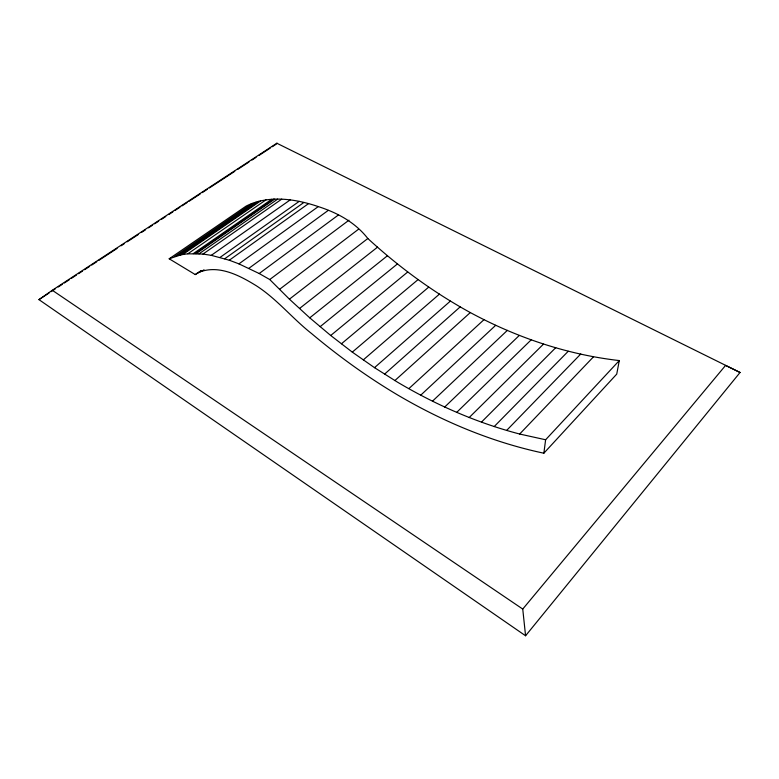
<?xml version="1.0" encoding="UTF-8"?>
<svg xmlns="http://www.w3.org/2000/svg" width="779" height="779" viewBox="0 0 779 779"><rect width="100%" height="100%" fill="white"/><g stroke="black" fill="none" stroke-linecap="round" stroke-linejoin="round"><path stroke-width="1.17" d="M199.229 272.202C218.87 264.461 239.757 275.542 256.281 285.737C276.925 299 292.417 318.504 311.619 333.597C338.729 356.373 367.542 377.104 398.001 395.187A618.594 440.193 65.6 0 0 543.859 453.203L545.621 439.765L619.286 360.57C567.959 354.718 518.23 338.076 472.707 313.849L470.302 312.564C433.221 292.252 398.926 267.09 367.824 238.501C355.195 222.346 337.434 212.764 318.28 206.591C295.319 198.83 268.677 194.779 246.154 206.084L169.189 258.794L195.266 274.578L201.196 270.81M619.286 360.57L616.734 374.105L543.859 453.203M525.572 635.771L740.05 372.489L276.827 143.229L52.29 290.265L38.95 299.633L525.572 635.771L522.748 609.061L725.57 365.419L740.05 372.489M169.189 258.794L181.049 254.782L187.817 253.808L202.959 254.071L211.284 255.337L229.299 260.225L238.929 263.867L259.193 273.526L269.738 279.534L289.418 299.165L309.75 317.832L330.715 335.496L352.303 352.127L374.504 367.659L397.3 382.041C435.549 404.72 476.612 422.773 519.671 434.03L593.52 356.792M506.788 430.271L580.754 354.007M494.168 426.6L568.232 351.28M481.539 422.043L555.748 347.668M469.143 417.583L543.469 344.123M456.786 412.286L531.278 339.751M444.643 407.086L519.281 335.447M432.569 401.097L507.392 330.345M420.689 395.216L495.678 325.32M408.917 388.585L484.119 319.546M394.856 380.58L470.302 312.564M384.622 374.086L460.282 306.79M374.504 367.659L450.369 301.093M363.345 359.849L439.483 294.072M352.303 352.127L428.703 287.12M341.455 343.773L418.157 279.525M330.715 335.496L407.709 271.998M320.188 326.635L397.524 263.857M309.75 317.832L387.406 255.775M299.555 308.465L377.591 247.109M289.418 299.165L367.824 238.501M279.564 289.33L358.379 229.338M269.738 279.534L348.963 220.204M259.193 273.526L338.514 214.907M248.91 268.297L328.271 210.369M238.929 263.867L318.28 206.591M229.299 260.225L308.581 203.582M199.794 271.998L201.761 270.595M224.664 258.803L303.888 202.462M202.053 271.17L204.04 269.768M195.266 274.578L198.217 272.494M197.243 273.4L201.186 270.595M220.077 257.382L299.233 201.342M211.284 255.337L290.265 199.862M202.959 254.071L281.716 199.142M195.13 253.564L273.604 199.142M196.104 253.623L274.617 199.142M199.025 253.818L277.645 199.142M193.289 253.623L271.686 199.327M182.734 254.538L260.624 200.933M187.817 253.808L265.98 199.872M174.837 256.457L252.23 203.368M177.933 255.619L255.522 202.326M180.27 254.996L258.015 201.547M181.049 254.782L258.852 201.284M38.95 299.633L49.096 292.982M51.122 291.658L55.182 288.99M58.23 287.003L62.281 284.345M64.316 283.011L69.389 279.69M71.415 278.356L76.488 275.036M78.513 273.702L82.574 271.043M84.599 269.719L89.673 266.389M91.708 265.064L96.781 261.734M98.806 260.41L117.064 248.443M121.125 245.784L124.173 243.788M127.211 241.792L138.37 234.489M141.418 232.493L145.478 229.834M148.516 227.838L152.577 225.18M154.602 223.846L158.663 221.187M161.711 219.191L165.761 216.533M168.809 214.546L172.87 211.878M174.895 210.554L179.968 207.233M181.994 205.899L187.067 202.579M189.102 201.245L200.261 193.932M202.287 192.608L207.36 189.278M209.385 187.953L234.752 171.331M237.799 169.335L248.959 162.022M251.997 160.036L256.057 157.377M259.095 155.381L270.264 148.068M272.29 146.734L276.35 144.076M519.671 434.03L545.621 439.765M276.827 143.229L277.363 143.414M52.29 290.265L522.748 609.061"/></g></svg>
